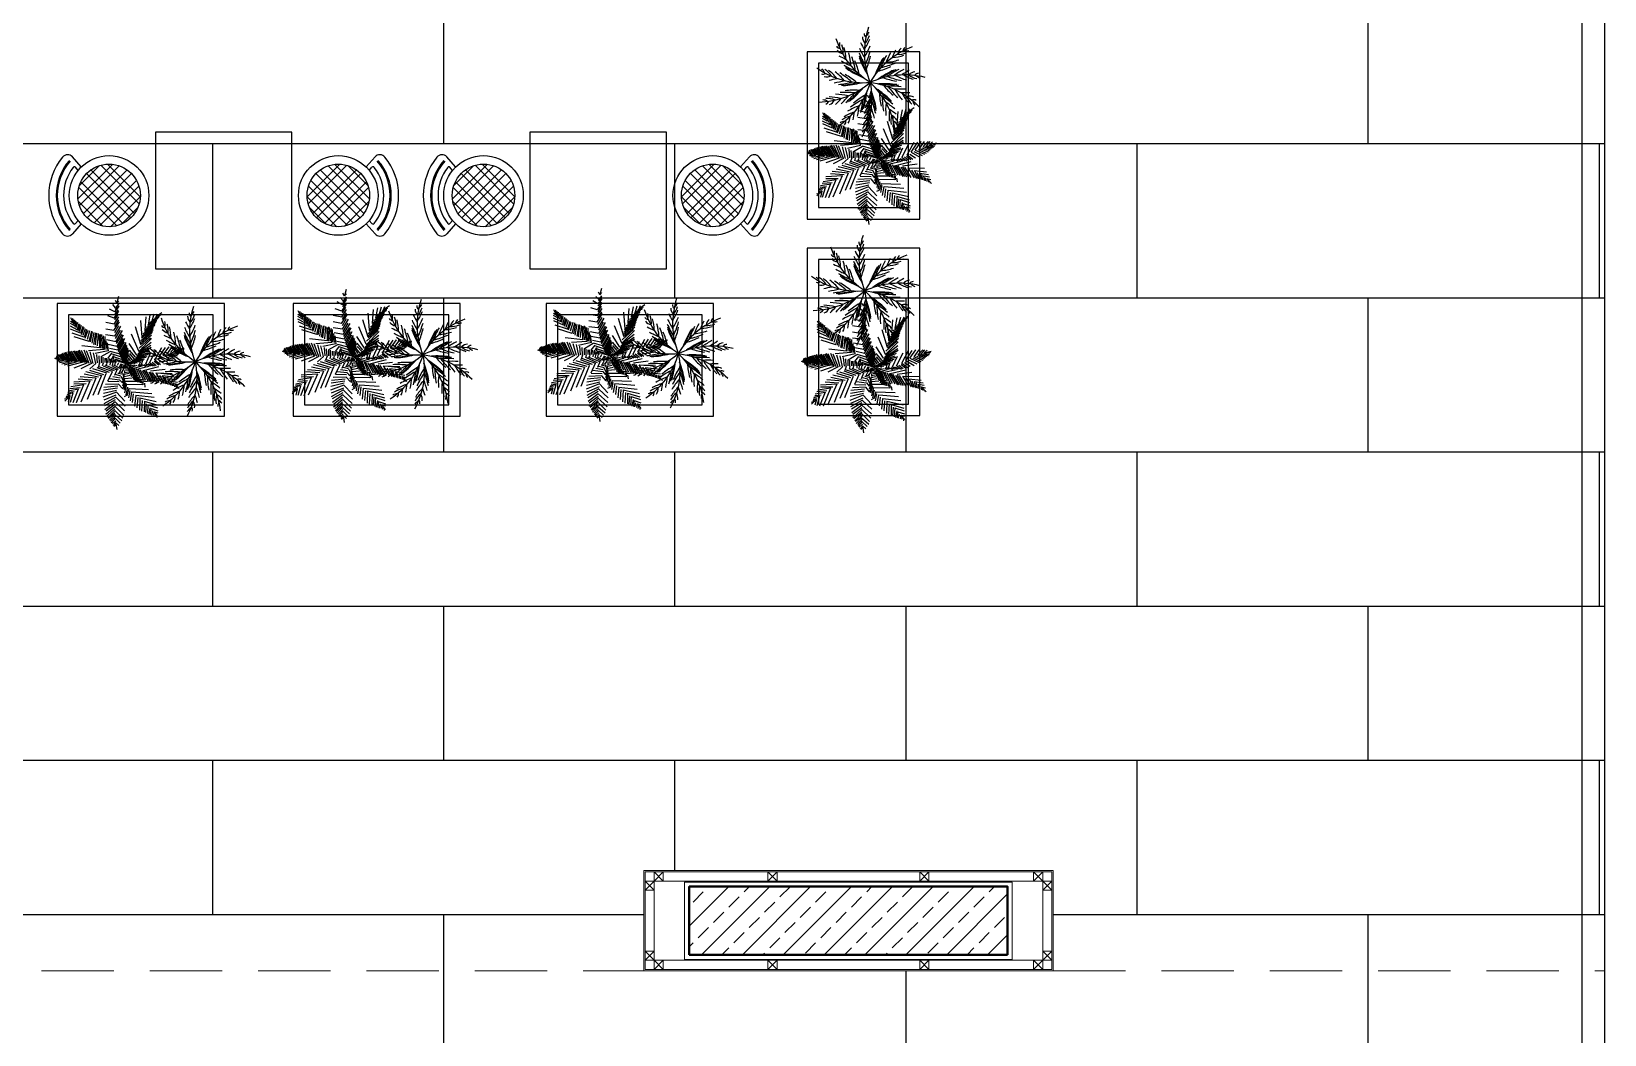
# Model space of a CAD drawing. Header units: millimetres. Extents: x 1650 to 6065, y 324 to 3836.
# Drawn here: x 3748 to 4440, y 1055 to 1496 of the extents above; entities that cross this region are included whole.
import ezdxf

# ---------------------------------------------------------------- set-up
doc = ezdxf.new("R2010")
doc.units = ezdxf.units.MM
doc.linetypes.add('HIDDEN2', pattern=[4.7625, 3.175, -1.5875])
for name, color, linetype in [('A-370C-C', 30, 'Continuous'), ('DUV', 3, 'Continuous'), ('N_Mlz-Silikon', 7, 'Continuous'), ('PY', 104, 'Continuous'), ('TF1', 6, 'Continuous')]:
    doc.layers.add(name, color=color, linetype=linetype)
doc.layers.add('A-WALL-PATT-1', color=7, linetype='Continuous', lineweight=5, true_color=0x737373)
for name, color, linetype, lineweight in [('al-profil', 2, 'Continuous', 5), ('BAL-PERDE', 111, 'Continuous', 40), ('porselen kaplama', 181, 'Continuous', 5), ('sıvaa', 142, 'Continuous', 5)]:
    doc.layers.add(name, color=color, linetype=linetype, lineweight=lineweight)

# ---------------------------------------------------------------- blocks, each defined once
blk = doc.blocks.new('A$C00EB066C')
at = {"layer": 'PY', "color": 252, "true_color": 0x939598}
for p, q in [((4.39, 8.91), (4.29, 9.1)), ((4.51, 9.37), (4.39, 8.93)), ((4.39, 8.91), (4.53, 9.07)), ((1.12, 7.89), (1.33, 7.47)), ((1.24, 7.69), (1.28, 7.85)), ((1.28, 7.58), (1.37, 7.78)), ((4.2, 7.85), (3.75, 8)), ((4.25, 8.28), (3.88, 8.49)), ((4.3, 8.58), (4.1, 8.8)), ((4.2, 7.43), (4.54, 7.95)), ((4.21, 7.85), (4.54, 8.34)), ((4.26, 8.28), (4.54, 8.64)), ((4.26, 7.72), (4.5, 8.12)), ((4.27, 8.14), (4.5, 8.43)), ((4.28, 8.49), (4.55, 8.72)), ((4.33, 8.58), (4.53, 8.85)), ((6.38, 7), (6.45, 7.95)), ((6.61, 7.36), (6.75, 8.08)), ((6.79, 7.62), (7.25, 7.8)), ((6.87, 7.65), (7.01, 8.15)), ((6.88, 7.72), (7.28, 7.85)), ((7.04, 7.85), (7.36, 7.9)), ((7.13, 7.88), (7.25, 8.16)), ((7.56, 8.21), (7.15, 7.93)), ((7.15, 7.91), (7.39, 7.97)), ((7.28, 8.01), (7.46, 8.06)), ((7.39, 7.97), (7.39, 7.97)), ((1.35, 7.47), (1.12, 7.61)), ((1.45, 7.27), (1.12, 7.46)), ((1.6, 7.03), (1.12, 7.27)), ((1.82, 6.78), (1.13, 7.08)), ((2.1, 6.5), (1.24, 6.78)), ((1.33, 7.47), (1.41, 7.72)), ((1.39, 7.4), (1.48, 7.69)), ((1.45, 7.26), (1.56, 7.62)), ((1.53, 7.19), (1.65, 7.57)), ((1.56, 7.62), (1.56, 7.62)), ((1.6, 7.01), (1.73, 7.46)), ((1.69, 6.98), (1.81, 7.42)), ((1.77, 6.9), (1.91, 7.35)), ((1.85, 6.78), (2.01, 7.27)), ((1.9, 6.7), (2.08, 7.21)), ((2.01, 6.64), (2.18, 7.12)), ((2.11, 6.5), (2.28, 7.07)), ((2.17, 6.44), (2.37, 6.99)), ((2.32, 6.37), (2.5, 6.98)), ((2.44, 6.2), (2.62, 6.94)), ((2.54, 6.17), (2.68, 6.88)), ((2.65, 6.08), (2.79, 6.83)), ((2.78, 6), (2.92, 6.82)), ((2.88, 5.96), (2.97, 6.8)), ((3.02, 5.9), (3.09, 6.76)), ((3.19, 5.75), (3.17, 6.7)), ((3.29, 5.74), (3.25, 6.69)), ((3.27, 6.73), (3.27, 6.71)), ((3.41, 5.72), (3.34, 6.69)), ((4.25, 6.58), (3.6, 6.67)), ((4.2, 7.43), (3.61, 7.53)), ((4.18, 6.98), (3.61, 7.08)), ((4.19, 6.98), (4.58, 7.59)), ((4.25, 7.26), (4.53, 7.72)), ((4.25, 6.83), (4.54, 7.33)), ((4.26, 6.58), (4.68, 7.27)), ((4.3, 6.42), (4.65, 6.99)), ((4.31, 6.19), (4.79, 6.97)), ((4.36, 6.06), (4.77, 6.7)), ((4.38, 5.86), (4.87, 6.67)), ((5.93, 5.51), (5.42, 6.73)), ((6.07, 6), (5.7, 7.24)), ((6.03, 6.09), (6.88, 6.83)), ((6.06, 5.99), (6.84, 6.67)), ((6.17, 6.51), (6.07, 7.69)), ((6.07, 6.28), (6.9, 6.92)), ((6.13, 6.46), (6.94, 7.04)), ((6.16, 6.55), (6.96, 7.15)), ((6.23, 6.74), (6.98, 7.24)), ((6.34, 6.92), (7.06, 7.35)), ((6.39, 7.04), (7.07, 7.42)), ((6.47, 7.21), (7.12, 7.47)), ((6.58, 7.35), (7.17, 7.56)), ((6.62, 7.42), (7.2, 7.66)), ((6.7, 7.51), (7.22, 7.72)), ((7.2, 7.66), (7.2, 7.66)), ((2.44, 6.2), (1.39, 6.52)), ((2.13, 4.72), (1.65, 5.54)), ((2.28, 4.67), (1.74, 5.58)), ((2.32, 4.69), (1.9, 5.56)), ((3.19, 5.75), (1.93, 5.89)), ((2.45, 4.65), (2.08, 5.58)), ((3.5, 5.64), (2.39, 5.55)), ((3.79, 5.55), (2.87, 5.35)), ((3.45, 6.61), (3.45, 6.59)), ((3.5, 5.66), (3.45, 6.61)), ((3.58, 5.65), (3.56, 6.56)), ((3.7, 5.64), (3.65, 6.26)), ((4.34, 6.19), (3.67, 6.31)), ((3.8, 5.55), (3.73, 6.1)), ((4.38, 5.86), (3.78, 5.98)), ((4.46, 5.59), (3.87, 5.71)), ((4.44, 5.76), (4.83, 6.42)), ((4.46, 5.59), (4.95, 6.42)), ((4.51, 5.47), (4.92, 6.17)), ((4.56, 5.33), (5.04, 6.13)), ((4.6, 5.23), (5.05, 5.98)), ((4.66, 5.12), (5.13, 5.92)), ((4.69, 5.05), (5.14, 5.78)), ((4.72, 4.93), (5.19, 5.73)), ((4.77, 4.87), (5.21, 5.65)), ((4.79, 4.78), (5.26, 5.56)), ((5.8, 5.24), (5.27, 6.05)), ((5.7, 5.09), (5.28, 5.58)), ((5.81, 5.22), (6.82, 5.81)), ((5.83, 5.21), (6.7, 5.6)), ((5.86, 5.33), (6.79, 5.94)), ((5.93, 5.46), (6.81, 6.15)), ((5.94, 5.5), (6.83, 6.41)), ((5.96, 5.74), (6.76, 6.47)), ((6.7, 4.71), (7.17, 5.62)), ((7.07, 4.9), (7.56, 5.79)), ((7.36, 5.09), (7.82, 5.79)), ((7.47, 5.73), (7.47, 5.73)), ((7.64, 5.24), (8.07, 5.83)), ((7.95, 5.35), (8.31, 5.84)), ((8.07, 5.83), (8.07, 5.83)), ((8.2, 5.48), (8.55, 5.84)), ((8.44, 5.54), (8.69, 5.83)), ((8.59, 5.58), (8.93, 5.45)), ((8.66, 5.62), (8.87, 5.81)), ((8.66, 5.62), (9.14, 5.75)), ((8.66, 5.62), (9, 5.52)), ((8.86, 5.67), (9.05, 5.61)), ((9.01, 5.7), (9.13, 5.69)), ((0, 5.03), (0.43, 4.88)), ((0.24, 4.95), (0.1, 5.11)), ((0.36, 4.93), (0.14, 5.17)), ((0.41, 4.92), (0.18, 5.24)), ((0.43, 4.88), (0.19, 4.84)), ((0.57, 4.88), (0.28, 5.28)), ((0.65, 4.86), (0.29, 4.78)), ((0.94, 4.8), (0.35, 4.71)), ((0.65, 4.86), (0.37, 5.28)), ((0.72, 4.87), (0.46, 5.31)), ((1.24, 4.78), (0.51, 4.61)), ((0.82, 4.85), (0.53, 5.33)), ((0.94, 4.8), (0.57, 5.37)), ((1.01, 4.81), (0.68, 5.4)), ((1.54, 4.74), (0.68, 4.54)), ((1.12, 4.81), (0.75, 5.42)), ((1.24, 4.78), (0.8, 5.45)), ((0.8, 5.45), (0.8, 5.45)), ((1.89, 4.73), (0.92, 4.46)), ((1.31, 4.79), (0.93, 5.47)), ((1.44, 4.78), (1.02, 5.46)), ((1.54, 4.74), (1.08, 5.5)), ((1.08, 5.5), (1.08, 5.48)), ((1.65, 4.76), (1.2, 5.51)), ((1.77, 4.76), (1.33, 5.51)), ((2.28, 4.67), (1.35, 4.33)), ((1.89, 4.73), (1.4, 5.54)), ((2.01, 4.72), (1.53, 5.52)), ((2.6, 4.65), (1.86, 4.27)), ((2.6, 4.65), (2.25, 5.54)), ((2.91, 4.65), (2.5, 4.27)), ((2.73, 4.65), (2.51, 5.47)), ((2.91, 4.65), (2.74, 5.41)), ((3.03, 4.69), (2.98, 5.29)), ((3.17, 4.67), (3.07, 4.38)), ((3.17, 4.67), (3.14, 5.2)), ((3.29, 5.14), (3.92, 5.5)), ((3.3, 4.7), (3.3, 5.13)), ((3.42, 4.67), (3.36, 4.48)), ((3.36, 4.48), (3.36, 4.48)), ((3.42, 4.67), (3.42, 5.1)), ((4.22, 4.13), (3.45, 4.47)), ((3.56, 4.72), (3.56, 5.03)), ((4.41, 4.19), (3.57, 4.53)), ((3.68, 4.69), (3.63, 4.5)), ((3.63, 4.5), (3.63, 4.5)), ((3.68, 4.69), (3.66, 5.03)), ((3.78, 5.02), (4.05, 5.37)), ((3.79, 4.72), (3.79, 5.01)), ((3.92, 4.71), (3.89, 5.01)), ((3.92, 4.71), (3.9, 4.54)), ((4.56, 5.33), (3.93, 5.5)), ((4.02, 4.72), (4, 4.95)), ((4.51, 4.24), (4.03, 4.49)), ((4.04, 4.98), (4.15, 5.21)), ((4.11, 4.73), (4.04, 5.01)), ((4.05, 5.37), (4.05, 5.37)), ((4.11, 4.73), (4.06, 4.54)), ((4.66, 5.12), (4.09, 5.31)), ((4.15, 5.21), (4.14, 4.95)), ((4.18, 4.74), (4.17, 4.88)), ((4.28, 4.73), (4.19, 4.97)), ((4.68, 4.27), (4.19, 4.53)), ((4.72, 4.93), (4.22, 5.1)), ((4.27, 4.73), (4.22, 4.52)), ((4.79, 4.78), (4.29, 4.95)), ((4.34, 4.72), (4.31, 4.9)), ((4.91, 4.67), (4.38, 4.83)), ((4.51, 4.71), (4.41, 4.5)), ((4.68, 4.63), (4.59, 4.42)), ((4.9, 4.28), (4.7, 4.44)), ((4.71, 4.46), (4.79, 4.63)), ((4.81, 4.48), (5.13, 4.48)), ((4.86, 4.74), (5.21, 5.37)), ((4.87, 4.55), (5.05, 4.55)), ((4.91, 4.67), (5.26, 5.28)), ((4.95, 4.66), (5.14, 4.96)), ((4.97, 4.61), (5.19, 4.91)), ((5.05, 4.62), (5.12, 4.72)), ((5.13, 4.55), (5.18, 4.72)), ((5.22, 4.55), (5.13, 4.46)), ((5.14, 4.76), (5.35, 4.61)), ((5.21, 4.8), (5.17, 4.93)), ((5.19, 4.91), (5.19, 4.91)), ((5.19, 4.55), (5.25, 4.7)), ((5.35, 4.85), (5.21, 5.06)), ((5.22, 4.78), (5.68, 4.65)), ((5.22, 4.53), (5.41, 4.59)), ((5.23, 4.74), (5.47, 4.64)), ((5.24, 4.53), (5.24, 4.31)), ((5.47, 4.91), (5.25, 5.2)), ((5.61, 4.99), (5.3, 5.35)), ((5.31, 4.49), (5.3, 4.29)), ((5.33, 4.48), (5.65, 4.57)), ((5.33, 4.48), (5.41, 4.1)), ((5.36, 4.79), (5.82, 4.69)), ((5.37, 4.82), (6.02, 4.76)), ((5.4, 4.45), (5.51, 4.04)), ((5.45, 4.85), (6.11, 4.83)), ((5.46, 4.88), (6.26, 4.9)), ((5.46, 4.42), (5.83, 4.53)), ((5.56, 4.93), (6.34, 4.99)), ((5.62, 4.99), (6.45, 5.09)), ((5.62, 4.33), (6.08, 4.46)), ((5.73, 5.07), (6.66, 5.33)), ((5.73, 5.05), (6.53, 5.19)), ((5.81, 5.15), (6.62, 5.42)), ((5.86, 4.27), (6.67, 4.46)), ((5.9, 4.57), (6.01, 4.49)), ((5.99, 4.59), (6.05, 4.78)), ((5.99, 4.59), (6.13, 4.46)), ((6.07, 4.57), (6.21, 4.49)), ((6.13, 4.59), (6.23, 4.88)), ((6.13, 4.59), (6.43, 4.46)), ((6.27, 4.16), (7.36, 4.44)), ((6.3, 4.59), (6.53, 4.51)), ((6.43, 4.63), (6.77, 5.39)), ((6.43, 4.63), (6.77, 4.48)), ((6.57, 4.65), (6.9, 4.49)), ((6.66, 5.33), (6.66, 5.33)), ((6.72, 4.71), (7.05, 4.48)), ((6.88, 4.75), (7.17, 4.52)), ((7.03, 4.81), (7.34, 4.57)), ((7.07, 4.9), (7.47, 4.59)), ((7.27, 4.95), (7.67, 4.69)), ((7.36, 5.09), (7.96, 4.74)), ((7.54, 5.13), (8.14, 4.85)), ((7.64, 5.24), (8.31, 4.95)), ((7.85, 5.28), (8.42, 5.02)), ((7.95, 5.35), (8.55, 5.1)), ((8.12, 5.4), (8.63, 5.2)), ((8.2, 5.48), (8.69, 5.28)), ((8.37, 5.51), (8.76, 5.34)), ((8.44, 5.54), (8.85, 5.39)), ((2.52, 3.41), (1.35, 3.34)), ((2.65, 3.49), (1.67, 3.56)), ((2.93, 3.62), (1.8, 3.72)), ((2.5, 3.41), (1.85, 1.93)), ((3.09, 3.68), (2.08, 3.9)), ((3.31, 3.79), (2.21, 4.06)), ((2.91, 3.62), (2.31, 2.12)), ((3.48, 3.86), (2.5, 4.16)), ((3.71, 3.96), (2.71, 4.27)), ((3.3, 3.8), (2.71, 2.4)), ((3.87, 4.02), (3.01, 4.34)), ((3.07, 2.48), (3.65, 3.94)), ((4.09, 4.09), (3.12, 4.42)), ((4.06, 4.07), (3.74, 3.39)), ((4.55, 3.35), (3.77, 3.38)), ((4.59, 3.49), (3.89, 3.58)), ((4.62, 3.63), (4.11, 3.72)), ((4.39, 4.2), (4.22, 3.8)), ((4.22, 3.8), (4.22, 3.8)), ((4.22, 3.8), (4.22, 3.8)), ((4.68, 3.77), (4.3, 3.87)), ((4.75, 3.9), (4.47, 3.95)), ((4.67, 4.25), (4.52, 3.95)), ((4.76, 4.29), (4.55, 4.43)), ((4.59, 3.51), (4.78, 3.28)), ((4.78, 4), (4.6, 4.04)), ((4.67, 3.77), (4.81, 3.51)), ((4.82, 4.06), (4.74, 4.1)), ((4.89, 4.29), (4.75, 4.07)), ((4.91, 3.65), (4.78, 3.36)), ((4.94, 3.6), (4.78, 3.26)), ((4.94, 3.51), (4.78, 3.06)), ((4.79, 3.98), (4.86, 3.73)), ((4.98, 3.41), (4.81, 2.89)), ((4.91, 3.92), (4.84, 3.61)), ((4.96, 4.31), (4.86, 4.43)), ((4.9, 3.73), (5.33, 3.82)), ((4.92, 3.9), (5.24, 3.97)), ((4.94, 4.4), (5.16, 4.4)), ((4.94, 4.17), (4.94, 3.96)), ((4.94, 3.6), (5.46, 3.65)), ((4.95, 4.03), (5.19, 4.07)), ((4.97, 4.27), (5.18, 4.29)), ((4.98, 3.41), (5.8, 3.41)), ((5.03, 4.18), (5.18, 4.2)), ((5.24, 4.33), (5.14, 4.27)), ((5.3, 4.27), (5.19, 4.16)), ((5.24, 4.28), (5.21, 4.26)), ((5.32, 4.22), (5.23, 4.08)), ((5.35, 4.18), (5.24, 3.99)), ((5.37, 4.1), (5.31, 3.95)), ((5.31, 3.95), (5.46, 4.02)), ((5.43, 4.1), (5.32, 3.86)), ((5.46, 4.02), (5.39, 3.79)), ((5.53, 4.01), (5.41, 3.71)), ((5.48, 4.42), (5.61, 3.92)), ((5.56, 3.94), (5.51, 3.65)), ((5.56, 4.38), (5.73, 3.85)), ((5.62, 3.92), (5.56, 3.52)), ((5.62, 4.33), (5.84, 3.77)), ((5.69, 3.83), (5.64, 3.47)), ((5.76, 3.82), (5.7, 3.41)), ((5.75, 4.31), (6.04, 3.63)), ((5.83, 3.72), (5.79, 3.42)), ((5.91, 3.71), (5.84, 3.34)), ((5.86, 4.27), (6.24, 3.54)), ((5.97, 3.59), (5.94, 3.33)), ((6.02, 4.22), (6.41, 3.49)), ((6.03, 3.54), (6.03, 3.3)), ((6.07, 3.54), (6.31, 3.47)), ((6.14, 3.45), (6.14, 3.26)), ((6.17, 4.16), (6.58, 3.45)), ((6.23, 3.39), (6.23, 3.15)), ((6.29, 4.16), (6.77, 3.37)), ((6.43, 4.13), (6.89, 3.38)), ((6.64, 4.06), (7.03, 3.36)), ((6.75, 4.05), (7.18, 3.32)), ((6.76, 4.13), (7.79, 4.26)), ((6.89, 4.02), (7.34, 3.31)), ((7.13, 3.99), (7.56, 3.28)), ((7.15, 3.99), (8.3, 3.95)), ((7.39, 3.83), (7.73, 3.24)), ((7.58, 3.8), (8.44, 3.71)), ((7.6, 3.8), (7.85, 3.22)), ((7.78, 3.65), (7.95, 3.2)), ((7.96, 3.6), (8.07, 3.17)), ((7.96, 3.6), (8.58, 3.52)), ((8.09, 3.51), (8.16, 3.13)), ((8.22, 3.41), (8.28, 3.09)), ((8.25, 3.41), (8.66, 3.34)), ((1.07, 2.35), (0.72, 2.01)), ((0.93, 2.25), (0.8, 2.25)), ((1.07, 2.35), (0.83, 2.31)), ((1.12, 2.43), (0.86, 2.41)), ((1.29, 2.58), (0.88, 2.48)), ((1.39, 2.65), (0.95, 2.61)), ((1.07, 2.35), (0.96, 1.93)), ((1.69, 2.84), (0.97, 2.71)), ((1.8, 2.94), (1.09, 2.88)), ((1.29, 2.57), (1.1, 1.9)), ((2.07, 3.15), (1.16, 3)), ((1.67, 2.85), (1.29, 1.88)), ((2.22, 3.22), (1.35, 3.2)), ((2.05, 3.15), (1.53, 1.88)), ((4.36, 2.64), (3.41, 2.27)), ((4.37, 2.76), (3.44, 2.54)), ((4.43, 2.92), (3.46, 2.77)), ((4.33, 2.43), (3.47, 2.06)), ((4.32, 2.29), (3.47, 1.82)), ((4.45, 3.06), (3.48, 2.97)), ((4.52, 3.2), (3.6, 3.17)), ((4.32, 2.27), (4.97, 1.65)), ((4.36, 2.64), (4.95, 2.01)), ((4.51, 3.2), (4.81, 2.86)), ((5.02, 3.27), (4.88, 2.79)), ((5.08, 2.4), (4.91, 2.31)), ((5.08, 3.19), (4.94, 2.59)), ((5.14, 2.99), (5.02, 2.45)), ((5.08, 3.19), (6.18, 3.17)), ((5.24, 2.89), (5.1, 2.38)), ((5.3, 2.74), (5.21, 2.24)), ((5.25, 2.89), (6.61, 2.83)), ((5.43, 2.66), (5.32, 2.03)), ((5.45, 2.66), (6.85, 2.55)), ((5.55, 2.51), (5.48, 1.9)), ((5.72, 2.42), (5.64, 1.65)), ((5.73, 2.42), (7.02, 2.27)), ((5.87, 2.25), (5.81, 1.54)), ((6.02, 2.23), (5.99, 1.37)), ((6.02, 2.23), (7.17, 1.97)), ((6.33, 3.26), (6.37, 2.99)), ((6.85, 2.55), (6.85, 2.55)), ((8.35, 3.29), (8.35, 3.08)), ((8.46, 3.24), (8.74, 3.17)), ((8.46, 3.24), (8.79, 2.89)), ((8.47, 3.24), (8.46, 3.02)), ((8.57, 3.1), (8.57, 2.97)), ((8.69, 3), (8.69, 2.9)), ((0.86, 2.17), (0.7, 2.13)), ((1.53, 1.88), (1.53, 1.88)), ((4.27, 2.1), (3.53, 1.66)), ((4.27, 1.95), (3.55, 1.4)), ((4.26, 1.76), (3.64, 1.29)), ((4.27, 1.63), (3.65, 1.08)), ((3.65, 1.08), (3.65, 1.12)), ((4.26, 1.45), (3.71, 0.97)), ((4.24, 1.33), (3.76, 0.83)), ((4.26, 1.15), (3.81, 0.78)), ((4.24, 1.35), (4.81, 0.8)), ((4.25, 1.65), (4.89, 1.02)), ((4.27, 1.95), (4.94, 1.33)), ((4.95, 1.2), (4.95, 1.2)), ((6.18, 2.04), (6.14, 1.29)), ((6.34, 1.99), (6.32, 1.24)), ((6.32, 1.99), (7.21, 1.73)), ((6.46, 1.81), (6.42, 1.2)), ((6.58, 1.75), (6.54, 1.13)), ((6.58, 1.75), (7.25, 1.54)), ((6.72, 1.54), (6.64, 1.08)), ((6.8, 1.48), (6.75, 1.05)), ((6.8, 1.48), (7.28, 1.32)), ((6.9, 1.31), (6.83, 1.02)), ((7.02, 1.24), (6.96, 0.98)), ((7.01, 1.24), (7.28, 1.17)), ((7.01, 1.24), (7.26, 0.9)), ((4.25, 1.06), (3.87, 0.66)), ((4.27, 0.92), (3.95, 0.58)), ((4.28, 0.8), (4, 0.47)), ((4, 0.47), (4, 0.47)), ((4.31, 0.6), (4.08, 0.4)), ((4.3, 0.47), (4.14, 0.28)), ((4.32, 0.33), (4.19, 0.22)), ((4.25, 1.06), (4.75, 0.61)), ((4.27, 0.8), (4.63, 0.44)), ((4.3, 0.49), (4.54, 0.28)), ((4.3, 0.49), (4.38, 0)), ((7.11, 1.09), (7.05, 0.92)), ((7.19, 1.01), (7.2, 0.84))]:
    blk.add_line(p, q, dxfattribs=at)
blk = doc.blocks.new('AGAC-P9')
at = {"layer": 'TF1', "color": 251, "true_color": 0x636466}
for points in [[(-9.9, 328.9, 0.175081), (0, 0), (0, 0, -0.175081), (-193.9, -265.9)], [(-35.1, 292.3, 0.264494), (-25.3, 269.6)], [(-24.1, 275.8, 0.131295), (-6.3, 299.7)], [(-317.6, 86.1, 0.175081), (0, 0), (0, 0, -0.175081), (-201.4, 260.2)], [(-200.2, 215.8, 0.264494), (-178.9, 203.2)], [(-196.3, 192.6, 0.170285), (-162.8, 171.8)], [(-181.6, 209, 0.131295), (-181.2, 238.8)], [(-161.1, 168.8, 0.120896), (-168.1, 224.2)], [(-143.6, 140.5, 0.055818), (-153.5, 207.5)], [(-63.9, 205.3, 0.028996), (-33, 146.7)], [(-57.4, 238, 0.021603), (-33.7, 194.7)], [(-45.6, 271.3, 0.170285), (-30.7, 234.7)], [(-33.6, 198.1, 0.055818), (-2.2, 258.1)], [(-33.2, 150.7, 0.050474), (0.4, 217.7)], [(-31.1, 231.3, 0.120896), (-4.2, 280.2)], [(-28.7, 106.8, 0.043465), (1.6, 188.4)], [(251.9, 211.7, 0.175081), (0, 0), (0, 0, -0.175081), (327.5, 31.7)], [(151.2, 192.5, 0.021603), (131.9, 147.1)], [(184.6, 203.9, 0.170285), (165.2, 169.5)], [(207.6, 208.7, 0.264494), (195.9, 186.9)], [(201.5, 189.8, 0.131295), (231.3, 190.7)], [(-186.3, 158.8, 0.021603), (-141.7, 137.7)], [(-172.4, 128.5, 0.028996), (-112.9, 99.3)], [(-156.9, 103.7, 0.036491), (-82.6, 66.1)], [(-115.5, 102.4, 0.050474), (-127.6, 176.4)], [(-86, 69.6, 0.043465), (-109.5, 153.4)], [(-64.5, 48.9, 0.045375), (-90.6, 128.1)], [(-65.9, 176.1, 0.036491), (-27.9, 102)], [(-65.4, 158.5, 0.042434), (-22.2, 71.8)], [(-64.5, 147.6, 0.047944), (-16.5, 49.3)], [(-23.4, 77.5, 0.045375), (2, 156.9)], [(75.9, 142.1, 0.047944), (28.5, 43.5)], [(83.8, 149.6, 0.042434), (42.6, 61.9)], [(46.3, 66.4, 0.045375), (124.4, 95.6)], [(97.3, 160.9, 0.036491), (62.7, 85.1)], [(66, 88.7, 0.043465), (148.8, 115.6)], [(121.5, 177.4, 0.028996), (94.7, 116.8)], [(97.7, 119.5, 0.050474), (171.1, 134.6)], [(134.6, 149.1, 0.055818), (201.2, 161.7)], [(162.2, 167.7, 0.120896), (217.3, 177)], [(-289.9, 51.4, 0.264494), (-265.3, 54.2)], [(-270.8, 57.2, 0.131295), (-288.6, 81.1)], [(-272.8, 35.2, 0.170285), (-233.5, 38.9)], [(-230.3, 37.5, 0.120896), (-269.3, 77.4)], [(-199.3, 25.5, 0.055818), (-247.6, 72.9)], [(-244.4, 14.3, 0.021603), (-196, 24.3)], [(-215, -1.5, 0.028996), (-150, 11.1)], [(-153.9, 12.1, 0.050474), (-208.2, 63.7)], [(-187.7, -11.9, 0.036491), (-105.7, 2.9)], [(-110.6, 3.6, 0.043465), (-179.8, 56.3)], [(-80.9, 0.1, 0.045375), (-149.5, 47.6)], [(-146.1, 89.7, 0.042434), (-60.2, 45.1)], [(-138.9, 81.5, 0.047944), (-42.4, 30.2)], [(143, 74.1, 0.047944), (48.1, 19.8)], [(153.8, 75.8, 0.042434), (70.2, 26.9)], [(75.8, 28.5, 0.045375), (156.7, 8.4)], [(171.4, 77.5, 0.036491), (99.9, 34.6)], [(104.7, 35.7, 0.043465), (188.1, 10.9)], [(200.6, 77.4, 0.028996), (144.2, 42.6)], [(148.2, 43.1, 0.050474), (217.3, 14)], [(233.6, 73, 0.021603), (192, 46.5)], [(195.4, 46.6, 0.055818), (257.4, 19.3)], [(228.7, 46.3, 0.120896), (279.3, 22.8)], [(267.6, 63.5, 0.170285), (232.1, 46.2)], [(289.3, 54.4, 0.264494), (267.3, 43.1)], [(273.6, 42.3, 0.131295), (298.6, 26.1)], [(-307.5, -117, 0.175081), (0, 0), (0, 0, -0.175081), (-48.7, -325.4)], [(-176.2, -96.5, 0.055818), (-243.2, -86.6)], [(-131.6, -80.7, 0.050474), (-205.9, -70.8)], [(-91.6, -62.1, 0.043465), (-178.6, -60.2)], [(-173, -127.6, 0.028996), (-127.9, -79.2)], [(-170.6, -16.5, 0.042434), (-75.2, -0.3)], [(-160, -18.8, 0.047944), (-52, -1.5)], [(-65.6, -47.5, 0.045375), (-148.9, -49.4)], [(-144.9, -119.9, 0.036491), (-87.2, -59.8)], [(-128.3, -113.7, 0.042434), (-60.6, -44.4)], [(-118.4, -109.2, 0.047944), (-41.2, -31.8)], [(-29.1, -75.5, 0.045375), (-97.9, -122.6)], [(-45.5, -165.3, 0.042434), (-26.6, -70.3)], [(-39.6, -156.1, 0.047944), (-17.2, -49.1)], [(9.2, -80.4, 0.045375), (-29.9, -154)], [(151.9, -291.9, 0.175081), (0, 0), (0, 0, -0.175081), (294.5, -146.9)], [(37.2, -156.7, 0.047944), (7.5, -51.5)], [(36.2, -167.6, 0.042434), (9, -74.6)], [(122.2, -104.9, 0.047944), (36.3, -37.3)], [(127.8, -114.3, 0.042434), (51.2, -55.1)], [(160.5, -13, 0.047944), (51.3, -8.8)], [(54.7, -59.6, 0.045375), (66.3, -142.2)], [(135.9, -130, 0.036491), (69.5, -79.7)], [(72.3, -83.7, 0.043465), (80.5, -170.4)], [(170.6, -17.3, 0.042434), (73.8, -14.5)], [(79.3, -16.1, 0.045375), (137.2, -76)], [(186.4, -25.2, 0.036491), (103.1, -23.6)], [(107.7, -25.3, 0.043465), (165.3, -90.5)], [(211.1, -40.8, 0.028996), (144.9, -40.4)], [(148.5, -42.1, 0.050474), (191.6, -103.4)], [(236.8, -62, 0.021603), (187.4, -62.4)], [(190.4, -64.1, 0.055818), (228.5, -120.2)], [(218.4, -82, 0.120896), (248.8, -128.9)], [(260.5, -88.2, 0.170285), (221.3, -84)], [(-252.7, -113, 0.131295), (-281.1, -104)], [(-264.7, -128.8, 0.264494), (-246.5, -112.1)], [(-208.4, -105, 0.120896), (-263.4, -95.6)], [(-241.4, -131.8, 0.170285), (-211.7, -105.8)], [(-206.1, -132.1, 0.021603), (-172.9, -95.5)], [(-95, -177, 0.055818), (-156.6, -205.2)], [(-66.2, -139.4, 0.050474), (-133.9, -171.7)], [(-42.9, -102, 0.043465), (-116.8, -147.9)], [(-100.7, -223.1, 0.021603), (-92.8, -174.4)], [(-75.4, -201.3, 0.028996), (-64, -136.1)], [(-56, -179.5, 0.036491), (-40.5, -97.7)], [(5.9, -154.3, 0.050474), (-39.1, -214.2)], [(9.3, -110.2, 0.043465), (-35, -185.2)], [(26.4, -213.4, 0.028996), (6.4, -150.3)], [(33.6, -185, 0.036491), (9.4, -105.3)], [(95.4, -121.3, 0.050474), (94.2, -196.3)], [(146.8, -157.1, 0.028996), (93.5, -117.8)], [(116.3, -163.8, 0.055818), (114.2, -231.5)], [(155.1, -189.4, 0.021603), (115, -160.7)], [(274.1, -107.4, 0.264494), (249.5, -105.3)], [(254.3, -109.3, 0.131295), (267, -136.3)], [(-150.2, -232.5, 0.131295), (-178.9, -240.5)], [(-117.3, -201.7, 0.120896), (-168.5, -223.9)], [(-151.6, -252.4, 0.264494), (-145.4, -228.4)], [(-130.4, -242.2, 0.170285), (-119.7, -204.2)], [(-25.3, -275.7, 0.131295), (-47.1, -296)], [(-10.5, -233.1, 0.120896), (-45.7, -276.5)], [(-2.2, -200.9, 0.055818), (-43.7, -254.4)], [(-17.4, -293.9, 0.264494), (-23, -269.8)], [(-3.3, -275, 0.170285), (-11.5, -236.4)], [(14.2, -244.4, 0.021603), (-1.4, -197.5)], [(128.5, -194.8, 0.120896), (125.6, -250.5)], [(159, -224.5, 0.170285), (129.6, -198)], [(141.5, -237.9, 0.131295), (135.9, -267.2)], [(158.7, -248, 0.264494), (139.9, -231.8)]]:
    blk.add_lwpolyline(points, format="xyb", dxfattribs=at)

msp = doc.modelspace()

# ---------------------------------------------------------------- hatches: boundary and pattern name
at = {"layer": 'A-WALL-PATT-1'}
h = msp.add_hatch(dxfattribs=at)
h.set_pattern_fill('ANSI33', color=256, scale=2, style=0)
h.set_pattern_definition([(45, (-71799.261, 82599.877), (-8.9802561, 8.9802561), []), (45, (-71790.281, 82599.877), (-8.9802561, 8.9802561), [6.35, -3.175])])
h.paths.add_polyline_path([(4133.648, 1089.83), (4177.312, 1089.83), (4177.312, 1119.83), (4037.312, 1119.83), (4037.312, 1089.83)], flags=0)
at = {"layer": 'N_Mlz-Silikon', "true_color": 0x636466, "transparency": 33554636}
h = msp.add_hatch(dxfattribs=at)
h.set_pattern_fill('AR-BRSTD', color=251)
h.set_pattern_definition([(0, (-310319.42, 26713.956), (0, 67.7418), []), (90, (-310319.42, 26713.96), (-101.6, 67.7418), [67.7418, -67.7418])])
h.paths.add_polyline_path([(2937.315, 1082.843), (2937.315, 1126.843), (3117.315, 1126.843), (3117.315, 1082.843), (3477.315, 1082.843), (3477.315, 1126.843), (3657.315, 1126.843), (3657.315, 1082.843), (4017.315, 1082.843), (4017.315, 1126.843), (4197.315, 1126.843), (4197.315, 1082.843), (4439.712, 1082.843), (4439.712, 1609.843), (4147.315, 1609.843), (4067.315, 1609.843), (3743.939, 1609.843, -0.3259276), (3634.312, 1513.224), (3634.312, 1512.919), (3630.312, 1512.919), (3630.312, 1609.843), (3067.315, 1609.843), (2987.315, 1609.843), (2484.846, 1609.843), (2484.846, 1082.843)])
h.paths.add_polyline_path([(2937.315, 1082.843), (2484.846, 1082.843), (2484.846, 678.475), (3579.274, 561.438), (4439.712, 494.539), (4439.712, 1082.843), (4197.315, 1082.843), (4197.315, 1082.843), (4017.315, 1082.843), (3657.315, 1082.843), (3657.315, 1082.843), (3477.315, 1082.843), (3117.315, 1082.843), (3117.315, 1082.843)])
h.paths.add_polyline_path([(3110.785, 1451.353), (3110.785, 1391.353), (3170.785, 1391.353), (3170.785, 1451.353)], flags=16)
h.paths.add_polyline_path([(3257.837, 856.198, 0.3320075), (3290.03, 899.338, 1), (3200.03, 899.338, 0.3257087), (3231.247, 856.501, -0.4603838)], flags=16)
h.paths.add_polyline_path([(3110.785, 1531.436), (3170.785, 1531.436), (3170.785, 1591.436), (3110.785, 1591.436)], flags=16)

# ---------------------------------------------------------------- linework, layer by layer
at = {"elevation": 0}
for points in [[(2484.846, 324.381), (2484.846, 3585.452), (4439.712, 3585.452), (4439.712, 324.381)], [(2494.846, 334.381), (2494.846, 3575.452), (4429.712, 3575.452), (4429.712, 334.381)]]:
    msp.add_lwpolyline(points, close=True, dxfattribs=at)
at = {"layer": 'A-370C-C', "ltscale": 50}
for p, q in [((3770.018, 1436.047, 0), (3766.132, 1440.464, 0)), ((3895.301, 1436.047, 0), (3899.188, 1440.464, 0)), ((3934.637, 1436.047, 0), (3930.751, 1440.464, 0)), ((4059.92, 1436.047, 0), (4063.806, 1440.464, 0)), ((3768.664, 1434.558, 0), (3767.488, 1435.895, 0)), ((3783.832, 1437.207, 0), (3768.605, 1421.981, 0)), ((3777.909, 1436.588, 0), (3769.224, 1427.903, 0)), ((3786.717, 1436.557, 0), (3769.256, 1419.096, 0)), ((3790.224, 1434.76, 0), (3771.052, 1415.589, 0)), ((3772.404, 1433.129, 0), (3791.848, 1413.685, 0)), ((3774.172, 1434.896, 0), (3793.616, 1415.453, 0)), ((3795.518, 1419.877, 0), (3778.597, 1436.798, 0)), ((3796.003, 1422.928, 0), (3781.648, 1437.283, 0)), ((3792.128, 1433.129, 0), (3782.266, 1423.267, 0)), ((3869.317, 1422.928, 0), (3883.672, 1437.283, 0)), ((3869.802, 1419.877, 0), (3886.723, 1436.798, 0)), ((3891.148, 1434.896, 0), (3871.704, 1415.453, 0)), ((3873.192, 1433.129, 0), (3883.054, 1423.267, 0)), ((3892.915, 1433.129, 0), (3873.471, 1413.685, 0)), ((3875.096, 1434.76, 0), (3894.267, 1415.589, 0)), ((3878.603, 1436.557, 0), (3896.064, 1419.096, 0)), ((3881.488, 1437.207, 0), (3896.715, 1421.981, 0)), ((3887.41, 1436.588, 0), (3896.095, 1427.903, 0)), ((3896.655, 1434.558, 0), (3897.832, 1435.895, 0)), ((3933.283, 1434.558, 0), (3932.106, 1435.895, 0)), ((3948.451, 1437.207, 0), (3933.224, 1421.981, 0)), ((3942.528, 1436.588, 0), (3933.843, 1427.903, 0)), ((3951.335, 1436.557, 0), (3933.875, 1419.096, 0)), ((3954.842, 1434.76, 0), (3935.671, 1415.589, 0)), ((3937.023, 1433.129, 0), (3956.467, 1413.685, 0)), ((3938.791, 1434.896, 0), (3958.235, 1415.453, 0)), ((3960.136, 1419.877, 0), (3943.215, 1436.798, 0)), ((3960.621, 1422.928, 0), (3946.266, 1437.283, 0)), ((3956.746, 1433.129, 0), (3946.885, 1423.267, 0)), ((4033.936, 1422.928, 0), (4048.291, 1437.283, 0)), ((4034.421, 1419.877, 0), (4051.342, 1436.798, 0)), ((4055.766, 1434.896, 0), (4036.322, 1415.453, 0)), ((4037.811, 1433.129, 0), (4047.672, 1423.267, 0)), ((4057.534, 1433.129, 0), (4038.09, 1413.685, 0)), ((4039.715, 1434.76, 0), (4058.886, 1415.589, 0)), ((4043.222, 1436.557, 0), (4060.682, 1419.096, 0)), ((4046.107, 1437.207, 0), (4061.333, 1421.981, 0)), ((4052.029, 1436.588, 0), (4060.714, 1427.903, 0)), ((4061.274, 1434.558, 0), (4062.451, 1435.895, 0)), ((3785.715, 1410.236, 0), (3768.955, 1426.995, 0)), ((3788.297, 1411.189, 0), (3769.909, 1429.577, 0)), ((3794.371, 1430.069, 0), (3775.744, 1411.441, 0)), ((3795.413, 1427.575, 0), (3778.238, 1410.4, 0)), ((3869.907, 1427.575, 0), (3887.082, 1410.4, 0)), ((3870.949, 1430.069, 0), (3889.576, 1411.441, 0)), ((3877.023, 1411.189, 0), (3895.411, 1429.577, 0)), ((3879.605, 1410.236, 0), (3896.364, 1426.995, 0)), ((3950.334, 1410.236, 0), (3933.574, 1426.995, 0)), ((3952.916, 1411.189, 0), (3934.528, 1429.577, 0)), ((3958.99, 1430.069, 0), (3940.363, 1411.441, 0)), ((3960.032, 1427.575, 0), (3942.856, 1410.4, 0)), ((4034.525, 1427.575, 0), (4051.701, 1410.4, 0)), ((4035.567, 1430.069, 0), (4054.194, 1411.441, 0)), ((4041.641, 1411.189, 0), (4060.029, 1429.577, 0)), ((4044.223, 1410.236, 0), (4060.983, 1426.995, 0)), ((3779.556, 1410.066, 0), (3768.786, 1420.837, 0)), ((3782.266, 1423.267, 0), (3772.684, 1413.685, 0)), ((3795.999, 1422.858, 0), (3782.955, 1409.813, 0)), ((3787.514, 1410.837, 0), (3794.975, 1418.298, 0)), ((3869.321, 1422.858, 0), (3882.365, 1409.813, 0)), ((3877.805, 1410.837, 0), (3870.344, 1418.298, 0)), ((3883.054, 1423.267, 0), (3892.636, 1413.685, 0)), ((3885.763, 1410.066, 0), (3896.534, 1420.837, 0)), ((3944.175, 1410.066, 0), (3933.404, 1420.837, 0)), ((3946.885, 1423.267, 0), (3937.303, 1413.685, 0)), ((3960.618, 1422.858, 0), (3947.574, 1409.813, 0)), ((3952.133, 1410.837, 0), (3959.594, 1418.298, 0)), ((4033.939, 1422.858, 0), (4046.983, 1409.813, 0)), ((4042.424, 1410.837, 0), (4034.963, 1418.298, 0)), ((4047.672, 1423.267, 0), (4057.254, 1413.685, 0)), ((4050.382, 1410.066, 0), (4061.153, 1420.837, 0)), ((3770.018, 1411.046, 0), (3766.132, 1406.629, 0)), ((3768.664, 1412.535, 0), (3767.488, 1411.197, 0)), ((3895.301, 1411.046, 0), (3899.188, 1406.629, 0)), ((3896.655, 1412.535, 0), (3897.832, 1411.197, 0)), ((3934.637, 1411.046, 0), (3930.751, 1406.629, 0)), ((3933.283, 1412.535, 0), (3932.106, 1411.197, 0)), ((4059.92, 1411.046, 0), (4063.806, 1406.629, 0)), ((4061.274, 1412.535, 0), (4062.451, 1411.197, 0))]:
    msp.add_line(p, q, dxfattribs=at)
at = {"layer": 'A-370C-C', "ltscale": 50, "elevation": 0}
for points in [[(4089.143, 1413.178), (4138.671, 1413.178), (4138.671, 1486.693), (4089.143, 1486.693)], [(4094.143, 1418.178), (4133.671, 1418.178), (4133.671, 1481.693), (4094.143, 1481.693)], [(3802.66, 1451.353), (3802.66, 1391.353), (3862.66, 1391.353), (3862.66, 1451.353)], [(3967.279, 1451.353), (3967.279, 1391.353), (4027.279, 1391.353), (4027.279, 1451.353)], [(4089.143, 1326.843), (4138.671, 1326.843), (4138.671, 1400.358), (4089.143, 1400.358)], [(4094.143, 1331.843), (4133.671, 1331.843), (4133.671, 1395.358), (4094.143, 1395.358)], [(3759.48, 1376.08), (3759.48, 1326.552), (3832.995, 1326.552), (3832.995, 1376.08)], [(3764.48, 1371.08), (3764.48, 1331.552), (3827.995, 1331.552), (3827.995, 1371.08)], [(3863.162, 1376.08), (3863.162, 1326.552), (3936.677, 1326.552), (3936.677, 1376.08)], [(3868.162, 1371.08), (3868.162, 1331.552), (3931.677, 1331.552), (3931.677, 1371.08)], [(3974.477, 1376.08), (3974.477, 1326.552), (4047.992, 1326.552), (4047.992, 1376.08)], [(3979.477, 1371.08), (3979.477, 1331.552), (4042.992, 1331.552), (4042.992, 1371.08)]]:
    msp.add_lwpolyline(points, close=True, dxfattribs=at)
at = {"layer": 'A-370C-C', "ltscale": 50}
for centre, radius in [((3782.266, 1423.546, 0), 17.5), ((3883.054, 1423.546, 0), 17.5), ((3946.885, 1423.546, 0), 17.5), ((4047.672, 1423.546, 0), 17.5), ((3782.266, 1423.546, 0), 13.75), ((3883.054, 1423.546, 0), 13.75), ((3946.885, 1423.546, 0), 13.75), ((4047.672, 1423.546, 0), 13.75)]:
    msp.add_circle(centre, radius, dxfattribs=at)
for centre, radius, start, end in [((3782.266, 1423.546, 0), 26.501, 140.525702, 219.474298), ((3782.266, 1423.546, 0), 23.25, 138.602019, 221.397981), ((3782.266, 1423.546, 0), 22.75, 138.602019, 221.397981), ((3764.001, 1438.589, 0), 2.838, 41.341186, 140.525702), ((3901.319, 1438.589, 0), 2.838, 39.474298, 138.658814), ((3883.054, 1423.546, 0), 22.75, 318.602019, 41.397981), ((3883.054, 1423.546, 0), 23.25, 318.602019, 41.397981), ((3883.054, 1423.546, 0), 26.501, 320.525702, 39.474298), ((3946.885, 1423.546, 0), 26.501, 140.525702, 219.474298), ((3946.885, 1423.546, 0), 23.25, 138.602019, 221.397981), ((3946.885, 1423.546, 0), 22.75, 138.602019, 221.397981), ((3928.62, 1438.589, 0), 2.838, 41.341186, 140.525702), ((4065.937, 1438.589, 0), 2.838, 39.474298, 138.658814), ((4047.672, 1423.546, 0), 22.75, 318.602019, 41.397981), ((4047.672, 1423.546, 0), 23.25, 318.602019, 41.397981), ((4047.672, 1423.546, 0), 26.501, 320.525702, 39.474298), ((3782.266, 1423.546, 0), 20, 141.973558, 218.026442), ((3767.011, 1435.476, 0), 0.635, 41.341186, 141.973558), ((3898.309, 1435.476, 0), 0.635, 38.026442, 138.658814), ((3883.054, 1423.546, 0), 20, 321.973558, 38.026442), ((3946.885, 1423.546, 0), 20, 141.973558, 218.026442), ((3931.63, 1435.476, 0), 0.635, 41.341186, 141.973558), ((4062.927, 1435.476, 0), 0.635, 38.026442, 138.658814), ((4047.672, 1423.546, 0), 20, 321.973558, 38.026442), ((3767.011, 1411.617, 0), 0.635, 218.026442, 318.658814), ((3898.309, 1411.617, 0), 0.635, 221.341186, 321.973558), ((3931.63, 1411.617, 0), 0.635, 218.026442, 318.658814), ((4062.927, 1411.617, 0), 0.635, 221.341186, 321.973558), ((3764.001, 1408.504, 0), 2.838, 219.474298, 318.658814), ((3901.319, 1408.504, 0), 2.838, 221.341186, 320.525702), ((3928.62, 1408.504, 0), 2.838, 219.474298, 318.658814), ((4065.937, 1408.504, 0), 2.838, 221.341186, 320.525702)]:
    msp.add_arc(centre, radius, start, end, dxfattribs=at)
at = {"layer": 'al-profil', "ltscale": 5, "elevation": 0}
for points in [[(4021.915, 1122.243), (4017.915, 1122.243), (4017.915, 1118.243), (4021.915, 1118.243)], [(4021.915, 1126.243), (4025.915, 1126.243), (4025.915, 1122.243), (4021.915, 1122.243)], [(4021.915, 1087.443), (4192.715, 1087.443), (4192.715, 1122.243), (4021.915, 1122.243)], [(4071.915, 1126.243), (4075.915, 1126.243), (4075.915, 1122.243), (4071.915, 1122.243)], [(4142.715, 1126.243), (4138.715, 1126.243), (4138.715, 1122.243), (4142.715, 1122.243)], [(4192.715, 1126.243), (4188.715, 1126.243), (4188.715, 1122.243), (4192.715, 1122.243)], [(4192.715, 1122.243), (4196.715, 1122.243), (4196.715, 1118.243), (4192.715, 1118.243)], [(4021.915, 1091.443), (4017.915, 1091.443), (4017.915, 1087.443), (4021.915, 1087.443)], [(4021.915, 1087.443), (4025.915, 1087.443), (4025.915, 1083.443), (4021.915, 1083.443)], [(4071.915, 1087.443), (4075.915, 1087.443), (4075.915, 1083.443), (4071.915, 1083.443)], [(4142.715, 1087.443), (4138.715, 1087.443), (4138.715, 1083.443), (4142.715, 1083.443)], [(4192.715, 1087.443), (4188.715, 1087.443), (4188.715, 1083.443), (4192.715, 1083.443)], [(4192.715, 1091.443), (4196.715, 1091.443), (4196.715, 1087.443), (4192.715, 1087.443)]]:
    msp.add_lwpolyline(points, close=True, dxfattribs=at)
for points in [[(4017.915, 1122.243), (4021.915, 1118.243)], [(4021.915, 1122.243), (4017.915, 1118.243)], [(4025.915, 1126.243), (4021.915, 1122.243)], [(4021.915, 1126.243), (4025.915, 1122.243)], [(4075.915, 1126.243), (4071.915, 1122.243)], [(4071.915, 1126.243), (4075.915, 1122.243)], [(4138.715, 1126.243), (4142.715, 1122.243)], [(4142.715, 1126.243), (4138.715, 1122.243)], [(4188.715, 1126.243), (4192.715, 1122.243)], [(4192.715, 1126.243), (4188.715, 1122.243)], [(4196.715, 1122.243), (4192.715, 1118.243)], [(4192.715, 1122.243), (4196.715, 1118.243)], [(4017.915, 1091.443), (4021.915, 1087.443)], [(4021.915, 1091.443), (4017.915, 1087.443)], [(4025.915, 1087.443), (4021.915, 1083.443)], [(4021.915, 1087.443), (4025.915, 1083.443)], [(4075.915, 1087.443), (4071.915, 1083.443)], [(4071.915, 1087.443), (4075.915, 1083.443)], [(4138.715, 1087.443), (4142.715, 1083.443)], [(4142.715, 1087.443), (4138.715, 1083.443)], [(4188.715, 1087.443), (4192.715, 1083.443)], [(4192.715, 1087.443), (4188.715, 1083.443)], [(4196.715, 1091.443), (4192.715, 1087.443)], [(4192.715, 1091.443), (4196.715, 1087.443)]]:
    msp.add_lwpolyline(points, dxfattribs=at)
at = {"layer": 'BAL-PERDE'}
msp.add_line((4177.312, 1089.83, 0), (4037.312, 1089.83, 0), dxfattribs=at)
at = {"layer": 'BAL-PERDE', "elevation": 0}
msp.add_lwpolyline([(4177.312, 1089.83), (4177.312, 1119.83), (4037.312, 1119.83), (4037.312, 1089.83)], dxfattribs=at)
at = {"layer": 'porselen kaplama', "elevation": 0}
msp.add_lwpolyline([(2484.846, 3585.452), (4439.712, 3585.452), (4439.712, 324.381), (2484.846, 324.381)], close=True, dxfattribs=at)
msp.add_lwpolyline([(2484.846, 3585.452), (4439.712, 3585.452), (4439.712, 324.381), (2484.846, 324.381)], close=True, dxfattribs=at)
at = {"layer": 'porselen kaplama', "ltscale": 10, "elevation": 0}
for points in [[(4017.315, 1126.843), (4017.315, 1082.843), (4197.315, 1082.843), (4197.315, 1126.843)], [(4017.915, 1126.243), (4017.915, 1083.443), (4196.715, 1083.443), (4196.715, 1126.243)], [(4017.915, 1083.443), (4196.715, 1083.443), (4196.715, 1126.243), (4017.915, 1126.243)]]:
    msp.add_lwpolyline(points, close=True, dxfattribs=at)
at = {"layer": 'porselen kaplama', "linetype": 'HIDDEN2', "ltscale": 10, "elevation": 0}
for points in [[(3657.315, 1082.843), (4017.315, 1082.843)], [(4197.315, 1082.843), (4439.712, 1082.843)]]:
    msp.add_lwpolyline(points, dxfattribs=at)
at = {"layer": 'sıvaa', "ltscale": 5, "elevation": 0}
msp.add_lwpolyline([(4179.312, 1087.83), (4179.312, 1121.83), (4035.312, 1121.83), (4035.312, 1087.83)], close=True, dxfattribs=at)

# ---------------------------------------------------------------- block references
at = {"xscale": 6.240000000000001, "yscale": 6.240000000000001, "zscale": 6.240000000000001}
for p in [(4088.969, 1410.809, 0), (3758.284, 1320.657, 0), (3858.321, 1323.755, 0), (3970.679, 1324.235, 0), (4086.602, 1319.266, 0)]:
    msp.add_blockref('A$C00EB066C', p, dxfattribs=at)
at = {"layer": 'DUV', "xscale": 0.07370999999940978, "yscale": 0.07370999999940978, "zscale": 0.07370999999940978}
for p in [(4116.822, 1473.199, 0), (4114.455, 1381.656, 0), (3920.165, 1353.57, 0), (4032.524, 1354.05, 0), (3820.129, 1350.472, 0)]:
    msp.add_blockref('AGAC-P9', p, dxfattribs=at)

doc.saveas('drawing.dxf')
